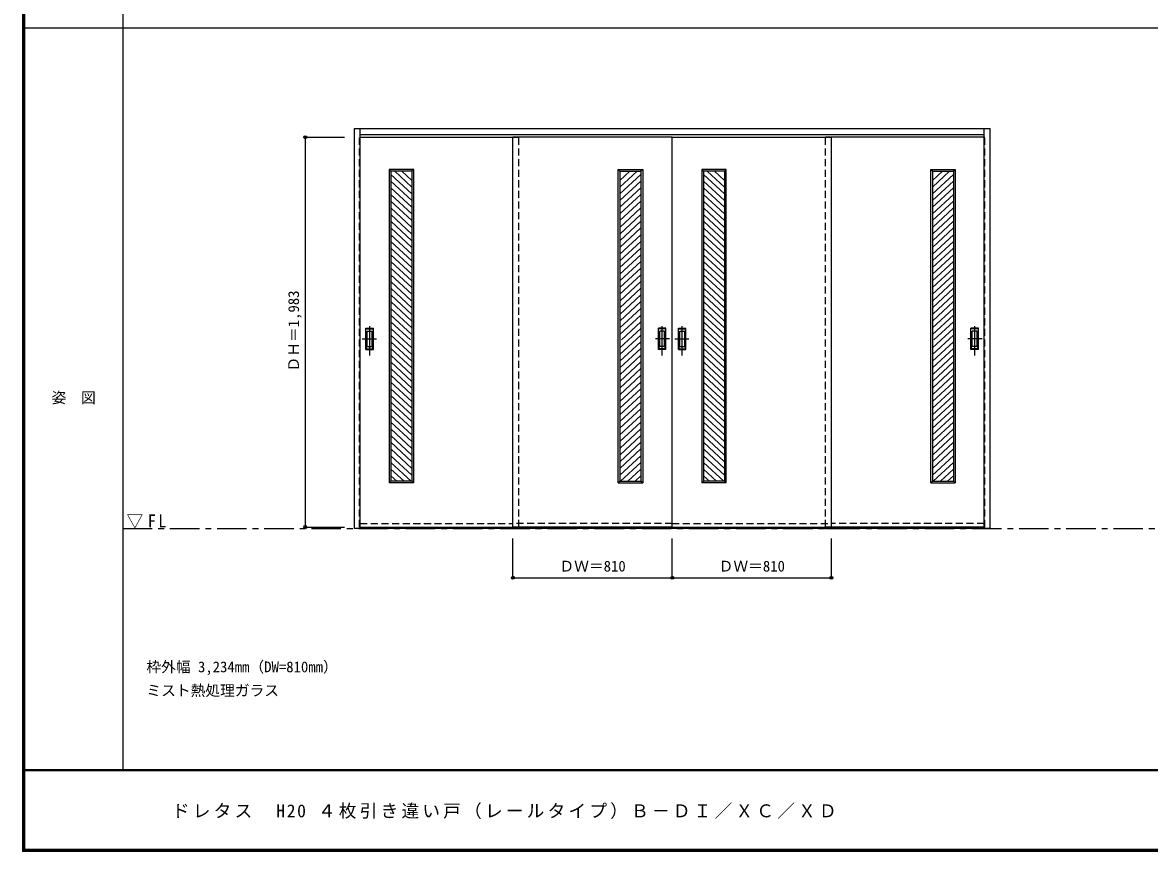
# Model space of a CAD drawing. Units: millimetres, scale not verified. Extents: x -6000 to 5700, y -4307 to 4260.
# Drawn here: x -6000 to -267, y -4205 to 12 of the extents above; entities that cross this region are included whole.
import ezdxf
from ezdxf.enums import TextEntityAlignment as Align

# ---------------------------------------------------------------- set-up
doc = ezdxf.new("R2010")
doc.units = ezdxf.units.MM
doc.header["$LTSCALE"] = 30
doc.header["$PDMODE"] = 32
doc.header["$PDSIZE"] = 15
doc.linetypes.add('CHAIN1', pattern=[8, 5, -1, 1, -1])
doc.linetypes.add('DASHED1', pattern=[1.8, 1.2, -0.6])
for name, color, linetype in [('0-1_通り芯', 7, 'CHAIN1'), ('0-2_扉', 7, 'Continuous'), ('0-4_枠', 3, 'Continuous'), ('0-6_引手', 7, 'Continuous'), ('0-A_文字', 7, 'Continuous'), ('0-B_寸法', 7, 'Continuous'), ('0-C_ハッチ', 4, 'DASHED1'), ('F-1_枠', 6, 'Continuous'), ('F-A_文字', 7, 'Continuous')]:
    doc.layers.add(name, color=color, linetype=linetype)
doc.styles.add('ＭＳ ゴシック', font='')
doc.styles.get('ＭＳ ゴシック').set_extended_font_data('MS Gothic')

msp = doc.modelspace()

# ---------------------------------------------------------------- linework, layer by layer
at = {"layer": '0-1_通り芯'}
msp.add_line((-5490, -2562.5), (100, -2562.5), dxfattribs=at)
at = {"layer": '0-2_扉'}
for p, q in [((-4282, -571.5), (-3475, -571.5)), ((-3505, -2554.5), (-3505, -571.5)), ((-1108, -571.5), (-1915, -571.5)), ((-1885, -2554.5), (-1885, -571.5)), ((-4135, -735.5), (-4135, -2330.5)), ((-4019, -744.5), (-4126, -744.5)), ((-4126, -744.5), (-4126, -2321.5)), ((-4010, -735.5), (-4019, -744.5)), ((-4019, -744.5), (-4019, -2321.5)), ((-4010, -2330.5), (-4010, -735.5)), ((-2970, -735.5), (-2961, -744.5)), ((-2970, -2330.5), (-2970, -735.5)), ((-2961, -744.5), (-2854, -744.5)), ((-2961, -744.5), (-2961, -2321.5)), ((-2854, -744.5), (-2854, -2321.5)), ((-2845, -735.5), (-2845, -2330.5)), ((-2545, -735.5), (-2545, -2330.5)), ((-2429, -744.5), (-2536, -744.5)), ((-2536, -744.5), (-2536, -2321.5)), ((-2420, -735.5), (-2429, -744.5)), ((-2429, -744.5), (-2429, -2321.5)), ((-2420, -2330.5), (-2420, -735.5)), ((-1380, -735.5), (-1371, -744.5)), ((-1380, -2330.5), (-1380, -735.5)), ((-1371, -744.5), (-1264, -744.5)), ((-1371, -744.5), (-1371, -2321.5)), ((-1264, -744.5), (-1264, -2321.5)), ((-1255, -735.5), (-1255, -2330.5)), ((-4019, -2321.5), (-4126, -2321.5)), ((-4019, -2321.5), (-4126, -2321.5)), ((-4010, -2330.5), (-4019, -2321.5)), ((-2970, -2330.5), (-2961, -2321.5)), ((-2961, -2321.5), (-2854, -2321.5)), ((-2961, -2321.5), (-2854, -2321.5)), ((-2429, -2321.5), (-2536, -2321.5)), ((-2429, -2321.5), (-2536, -2321.5)), ((-2420, -2330.5), (-2429, -2321.5)), ((-1380, -2330.5), (-1371, -2321.5)), ((-1371, -2321.5), (-1264, -2321.5)), ((-1371, -2321.5), (-1264, -2321.5)), ((-4282, -2554.5), (-3475, -2554.5)), ((-2695, -2554.5), (-3505, -2554.5)), ((-2695, -2554.5), (-1885, -2554.5)), ((-1108, -2554.5), (-1915, -2554.5))]:
    msp.add_line(p, q, dxfattribs=at)
at = {"layer": '0-2_扉', "linetype": 'DASHED1'}
for p, q in [((-4282, -2536.5), (-3505, -2536.5)), ((-2695, -2536.5), (-3505, -2536.5)), ((-2695, -2536.5), (-1885, -2536.5)), ((-1108, -2536.5), (-1885, -2536.5))]:
    msp.add_line(p, q, dxfattribs=at)
at = {"layer": '0-2_扉'}
for points in [[(-2695, -2554.5), (-2695, -571.5), (-3505, -571.5)], [(-2695, -2554.5), (-2695, -571.5), (-1885, -571.5)], [(-4010, -735.5), (-4135, -735.5), (-4126, -744.5)], [(-2970, -735.5), (-2845, -735.5), (-2854, -744.5)], [(-2420, -735.5), (-2545, -735.5), (-2536, -744.5)], [(-1380, -735.5), (-1255, -735.5), (-1264, -744.5)], [(-4010, -2330.5), (-4135, -2330.5), (-4126, -2321.5)], [(-2970, -2330.5), (-2845, -2330.5), (-2854, -2321.5)], [(-2420, -2330.5), (-2545, -2330.5), (-2536, -2321.5)], [(-1380, -2330.5), (-1255, -2330.5), (-1264, -2321.5)]]:
    msp.add_lwpolyline(points, dxfattribs=at)
at = {"layer": '0-4_枠'}
for p, q in [((-4312, -2562.5), (-4312, -527.5)), ((-4312, -527.5), (-1078, -527.5)), ((-4282, -2562.5), (-4282, -527.5)), ((-4282, -557.5), (-1108, -557.5)), ((-1108, -2562.5), (-1108, -527.5)), ((-1078, -2562.5), (-1078, -527.5)), ((-4282, -2562.5), (-4312, -2562.5)), ((-1108, -2559.5), (-4282, -2559.5)), ((-1108, -2562.5), (-4282, -2562.5)), ((-3505, -2562.5), (-3475, -2562.5)), ((-1915, -2562.5), (-1885, -2562.5)), ((-1078, -2562.5), (-1108, -2562.5))]:
    msp.add_line(p, q, dxfattribs=at)
at = {"layer": '0-4_枠', "color": 4, "linetype": 'DASHED1'}
for p, q in [((-4282, -571.5), (-4285, -571.5)), ((-3475, -2554.5), (-3475, -571.5)), ((-1915, -2554.5), (-1915, -571.5)), ((-1108, -571.5), (-1105, -571.5)), ((-1105, -2554.5), (-1105, -571.5)), ((-4282, -2536.5), (-4285, -2536.5)), ((-1108, -2536.5), (-1105, -2536.5)), ((-1108, -2554.5), (-1105, -2554.5))]:
    msp.add_line(p, q, dxfattribs=at)
msp.add_lwpolyline([(-4282, -2554.5), (-4285, -2554.5), (-4285, -571.5)], dxfattribs=at)
at = {"layer": '0-6_引手'}
for p, q in [((-4253, -1542), (-4215, -1542)), ((-4253, -1652), (-4253, -1542)), ((-4215, -1652), (-4215, -1542)), ((-2727, -1542), (-2765, -1542)), ((-2765, -1652), (-2765, -1542)), ((-2727, -1652), (-2727, -1542)), ((-2663, -1542), (-2625, -1542)), ((-2663, -1652), (-2663, -1542)), ((-2625, -1652), (-2625, -1542)), ((-1137, -1542), (-1175, -1542)), ((-1175, -1652), (-1175, -1542)), ((-1137, -1652), (-1137, -1542)), ((-4246.5, -1558), (-4221.5, -1558)), ((-4246.5, -1636), (-4246.5, -1558)), ((-4221.5, -1636), (-4221.5, -1558)), ((-2733.5, -1558), (-2758.5, -1558)), ((-2758.5, -1636), (-2758.5, -1558)), ((-2733.5, -1636), (-2733.5, -1558)), ((-2656.5, -1558), (-2631.5, -1558)), ((-2656.5, -1636), (-2656.5, -1558)), ((-2631.5, -1636), (-2631.5, -1558)), ((-1143.5, -1558), (-1168.5, -1558)), ((-1168.5, -1636), (-1168.5, -1558)), ((-1143.5, -1636), (-1143.5, -1558)), ((-4253, -1652), (-4215, -1652)), ((-4246.5, -1636), (-4221.5, -1636)), ((-2727, -1652), (-2765, -1652)), ((-2733.5, -1636), (-2758.5, -1636)), ((-2663, -1652), (-2625, -1652)), ((-2656.5, -1636), (-2631.5, -1636)), ((-1137, -1652), (-1175, -1652)), ((-1143.5, -1636), (-1168.5, -1636))]:
    msp.add_line(p, q, dxfattribs=at)
at = {"layer": '0-6_引手', "linetype": 'CHAIN1'}
for p, q in [((-4234, -1682.23), (-4234, -1511.38)), ((-2746, -1682.23), (-2746, -1511.38)), ((-2644, -1682.23), (-2644, -1511.38)), ((-1156, -1682.23), (-1156, -1511.38)), ((-4272.07, -1597), (-4199.56, -1597)), ((-2707.93, -1597), (-2780.44, -1597)), ((-2682.07, -1597), (-2609.56, -1597)), ((-1117.93, -1597), (-1190.44, -1597))]:
    msp.add_line(p, q, dxfattribs=at)
at = {"layer": '0-6_引手', "linetype": 'DASHED1'}
for p, q in [((-4218, -1648), (-4218, -1546)), ((-2762, -1648), (-2762, -1546)), ((-2628, -1648), (-2628, -1546)), ((-1172, -1648), (-1172, -1546)), ((-4250, -1648), (-4218, -1648)), ((-2730, -1648), (-2762, -1648)), ((-2660, -1648), (-2628, -1648)), ((-1140, -1648), (-1172, -1648))]:
    msp.add_line(p, q, dxfattribs=at)
for points in [[(-4250, -1648), (-4250, -1546), (-4218, -1546)], [(-2730, -1648), (-2730, -1546), (-2762, -1546)], [(-2660, -1648), (-2660, -1546), (-2628, -1546)], [(-1140, -1648), (-1140, -1546), (-1172, -1546)]]:
    msp.add_lwpolyline(points, dxfattribs=at)
at = {"layer": '0-B_寸法', "color": 4}
for p, q in [((-4562, -571.5), (-4362, -571.5)), ((-4562, -571.5), (-4562, -2554.5)), ((-4562, -2554.5), (-4362, -2554.5)), ((-3505, -2812.5), (-3505, -2612.5)), ((-2695, -2812.5), (-2695, -2612.5)), ((-1885, -2812.5), (-1885, -2612.5)), ((-3505, -2812.5), (-1885, -2812.5))]:
    msp.add_line(p, q, dxfattribs=at)
at = {"layer": '0-B_寸法'}
for p in [(-4562, -571.5), (-4562, -2554.5), (-3505, -2812.5), (-2695, -2812.5), (-1885, -2812.5)]:
    msp.add_point(p, dxfattribs=at)
at = {"layer": '0-C_ハッチ', "linetype": 'Continuous'}
for p, q in [((-4106.52, -744.5), (-4019, -825.53)), ((-4069.72, -744.5), (-4019, -791.46)), ((-2910.28, -744.5), (-2961, -791.46)), ((-2873.48, -744.5), (-2961, -825.53)), ((-2516.52, -744.5), (-2429, -825.53)), ((-2479.72, -744.5), (-2429, -791.46)), ((-1320.28, -744.5), (-1371, -791.46)), ((-1283.48, -744.5), (-1371, -825.53)), ((-4126, -760.53), (-4019, -859.61)), ((-4126, -794.6), (-4019, -893.68)), ((-2854, -760.53), (-2961, -859.61)), ((-2854, -794.6), (-2961, -893.68)), ((-2536, -760.53), (-2429, -859.61)), ((-2536, -794.6), (-2429, -893.68)), ((-1264, -760.53), (-1371, -859.61)), ((-1264, -794.6), (-1371, -893.68)), ((-4126, -828.67), (-4019, -927.75)), ((-2854, -828.67), (-2961, -927.75)), ((-2536, -828.67), (-2429, -927.75)), ((-1264, -828.67), (-1371, -927.75)), ((-4126, -862.75), (-4019, -961.82)), ((-4126, -896.82), (-4019, -995.89)), ((-2854, -862.75), (-2961, -961.82)), ((-2854, -896.82), (-2961, -995.89)), ((-2536, -862.75), (-2429, -961.82)), ((-2536, -896.82), (-2429, -995.89)), ((-1264, -862.75), (-1371, -961.82)), ((-1264, -896.82), (-1371, -995.89)), ((-4126, -930.89), (-4019, -1029.96)), ((-4126, -964.96), (-4019, -1064.03)), ((-2854, -930.89), (-2961, -1029.96)), ((-2854, -964.96), (-2961, -1064.03)), ((-2536, -930.89), (-2429, -1029.96)), ((-2536, -964.96), (-2429, -1064.03)), ((-1264, -930.89), (-1371, -1029.96)), ((-1264, -964.96), (-1371, -1064.03)), ((-4126, -999.03), (-4019, -1098.1)), ((-2854, -999.03), (-2961, -1098.1)), ((-2536, -999.03), (-2429, -1098.1)), ((-1264, -999.03), (-1371, -1098.1)), ((-4126, -1033.1), (-4019, -1132.17)), ((-4126, -1067.17), (-4019, -1166.25)), ((-2854, -1033.1), (-2961, -1132.17)), ((-2854, -1067.17), (-2961, -1166.25)), ((-2536, -1033.1), (-2429, -1132.17)), ((-2536, -1067.17), (-2429, -1166.25)), ((-1264, -1033.1), (-1371, -1132.17)), ((-1264, -1067.17), (-1371, -1166.25)), ((-4126, -1101.24), (-4019, -1200.32)), ((-4126, -1135.31), (-4019, -1234.39)), ((-2854, -1101.24), (-2961, -1200.32)), ((-2854, -1135.31), (-2961, -1234.39)), ((-2536, -1101.24), (-2429, -1200.32)), ((-2536, -1135.31), (-2429, -1234.39)), ((-1264, -1101.24), (-1371, -1200.32)), ((-1264, -1135.31), (-1371, -1234.39)), ((-4126, -1169.38), (-4019, -1268.46)), ((-4126, -1203.46), (-4019, -1302.53)), ((-2854, -1169.38), (-2961, -1268.46)), ((-2854, -1203.46), (-2961, -1302.53)), ((-2536, -1169.38), (-2429, -1268.46)), ((-2536, -1203.46), (-2429, -1302.53)), ((-1264, -1169.38), (-1371, -1268.46)), ((-1264, -1203.46), (-1371, -1302.53)), ((-4126, -1237.53), (-4019, -1336.6)), ((-2854, -1237.53), (-2961, -1336.6)), ((-2536, -1237.53), (-2429, -1336.6)), ((-1264, -1237.53), (-1371, -1336.6)), ((-4126, -1271.6), (-4019, -1370.67)), ((-4126, -1305.67), (-4019, -1404.74)), ((-2854, -1271.6), (-2961, -1370.67)), ((-2854, -1305.67), (-2961, -1404.74)), ((-2536, -1271.6), (-2429, -1370.67)), ((-2536, -1305.67), (-2429, -1404.74)), ((-1264, -1271.6), (-1371, -1370.67)), ((-1264, -1305.67), (-1371, -1404.74)), ((-4126, -1339.74), (-4019, -1438.81)), ((-4126, -1373.81), (-4019, -1472.89)), ((-2854, -1339.74), (-2961, -1438.81)), ((-2854, -1373.81), (-2961, -1472.89)), ((-2536, -1339.74), (-2429, -1438.81)), ((-2536, -1373.81), (-2429, -1472.89)), ((-1264, -1339.74), (-1371, -1438.81)), ((-1264, -1373.81), (-1371, -1472.89)), ((-4126, -1407.88), (-4019, -1506.96)), ((-2854, -1407.88), (-2961, -1506.96)), ((-2536, -1407.88), (-2429, -1506.96)), ((-1264, -1407.88), (-1371, -1506.96)), ((-4126, -1441.95), (-4019, -1541.03)), ((-4126, -1476.02), (-4019, -1575.1)), ((-2854, -1441.95), (-2961, -1541.03)), ((-2854, -1476.02), (-2961, -1575.1)), ((-2536, -1441.95), (-2429, -1541.03)), ((-2536, -1476.02), (-2429, -1575.1)), ((-1264, -1441.95), (-1371, -1541.03)), ((-1264, -1476.02), (-1371, -1575.1)), ((-4126, -1510.1), (-4026.61, -1602.13)), ((-4126, -1544.17), (-4019, -1643.24)), ((-2854, -1544.17), (-2961, -1643.24)), ((-2854, -1510.1), (-2953.39, -1602.13)), ((-2536, -1510.1), (-2436.61, -1602.13)), ((-2536, -1544.17), (-2429, -1643.24)), ((-1264, -1544.17), (-1371, -1643.24)), ((-1264, -1510.1), (-1363.39, -1602.13)), ((-4126, -1578.24), (-4019, -1677.31)), ((-2854, -1578.24), (-2961, -1677.31)), ((-2536, -1578.24), (-2429, -1677.31)), ((-1264, -1578.24), (-1371, -1677.31)), ((-4126, -1612.31), (-4019, -1711.38)), ((-4126, -1646.38), (-4019, -1745.45)), ((-2854, -1612.31), (-2961, -1711.38)), ((-2854, -1646.38), (-2961, -1745.45)), ((-2536, -1612.31), (-2429, -1711.38)), ((-2536, -1646.38), (-2429, -1745.45)), ((-1264, -1612.31), (-1371, -1711.38)), ((-1264, -1646.38), (-1371, -1745.45)), ((-4126, -1680.45), (-4019, -1779.52)), ((-4126, -1714.52), (-4019, -1813.6)), ((-2854, -1680.45), (-2961, -1779.52)), ((-2854, -1714.52), (-2961, -1813.6)), ((-2536, -1680.45), (-2429, -1779.52)), ((-2536, -1714.52), (-2429, -1813.6)), ((-1264, -1680.45), (-1371, -1779.52)), ((-1264, -1714.52), (-1371, -1813.6)), ((-4126, -1748.59), (-4019, -1847.67)), ((-2854, -1748.59), (-2961, -1847.67)), ((-2536, -1748.59), (-2429, -1847.67)), ((-1264, -1748.59), (-1371, -1847.67)), ((-4126, -1782.66), (-4019, -1881.74)), ((-4126, -1816.73), (-4019, -1915.81)), ((-2854, -1782.66), (-2961, -1881.74)), ((-2854, -1816.73), (-2961, -1915.81)), ((-2536, -1782.66), (-2429, -1881.74)), ((-2536, -1816.73), (-2429, -1915.81)), ((-1264, -1782.66), (-1371, -1881.74)), ((-1264, -1816.73), (-1371, -1915.81)), ((-4126, -1850.81), (-4019, -1949.88)), ((-4126, -1884.88), (-4019, -1983.95)), ((-2854, -1850.81), (-2961, -1949.88)), ((-2854, -1884.88), (-2961, -1983.95)), ((-2536, -1850.81), (-2429, -1949.88)), ((-2536, -1884.88), (-2429, -1983.95)), ((-1264, -1850.81), (-1371, -1949.88)), ((-1264, -1884.88), (-1371, -1983.95)), ((-4126, -1918.95), (-4019, -2018.02)), ((-2854, -1918.95), (-2961, -2018.02)), ((-2536, -1918.95), (-2429, -2018.02)), ((-1264, -1918.95), (-1371, -2018.02)), ((-4126, -1953.02), (-4019, -2052.09)), ((-4126, -1987.09), (-4019, -2086.16)), ((-2854, -1953.02), (-2961, -2052.09)), ((-2854, -1987.09), (-2961, -2086.16)), ((-2536, -1953.02), (-2429, -2052.09)), ((-2536, -1987.09), (-2429, -2086.16)), ((-1264, -1953.02), (-1371, -2052.09)), ((-1264, -1987.09), (-1371, -2086.16)), ((-4126, -2021.16), (-4019, -2120.24)), ((-4126, -2055.23), (-4019, -2154.31)), ((-2854, -2021.16), (-2961, -2120.24)), ((-2854, -2055.23), (-2961, -2154.31)), ((-2536, -2021.16), (-2429, -2120.24)), ((-2536, -2055.23), (-2429, -2154.31)), ((-1264, -2021.16), (-1371, -2120.24)), ((-1264, -2055.23), (-1371, -2154.31)), ((-4126, -2089.3), (-4019, -2188.38)), ((-2854, -2089.3), (-2961, -2188.38)), ((-2536, -2089.3), (-2429, -2188.38)), ((-1264, -2089.3), (-1371, -2188.38)), ((-4126, -2123.37), (-4019, -2222.45)), ((-4126, -2157.45), (-4019, -2256.52)), ((-2854, -2123.37), (-2961, -2222.45)), ((-2854, -2157.45), (-2961, -2256.52)), ((-2536, -2123.37), (-2429, -2222.45)), ((-2536, -2157.45), (-2429, -2256.52)), ((-1264, -2123.37), (-1371, -2222.45)), ((-1264, -2157.45), (-1371, -2256.52)), ((-4126, -2191.52), (-4019, -2290.59)), ((-4126, -2225.59), (-4022.42, -2321.5)), ((-2854, -2191.52), (-2961, -2290.59)), ((-2854, -2225.59), (-2957.59, -2321.5)), ((-2536, -2191.52), (-2429, -2290.59)), ((-2536, -2225.59), (-2432.42, -2321.5)), ((-1264, -2191.52), (-1371, -2290.59)), ((-1264, -2225.59), (-1367.59, -2321.5)), ((-4126, -2259.66), (-4059.21, -2321.5)), ((-2854, -2259.66), (-2920.79, -2321.5)), ((-2536, -2259.66), (-2469.21, -2321.5)), ((-1264, -2259.66), (-1330.79, -2321.5)), ((-4126, -2293.73), (-4096.01, -2321.5)), ((-2854, -2293.73), (-2883.99, -2321.5)), ((-2536, -2293.73), (-2506.01, -2321.5)), ((-1264, -2293.73), (-1293.99, -2321.5))]:
    msp.add_line(p, q, dxfattribs=at)
at = {"layer": 'F-1_枠'}
for p, q in [((-6000, 4175), (-6000, -4205)), ((-5995, 4175), (-5995, -4205)), ((-5990, 4175), (-5990, -4205)), ((-5490, 4175), (-5490, -3790)), ((-6000, -15.5), (5700, -15.5)), ((5700, -3790), (-6000, -3790)), ((5700, -3795), (-6000, -3795)), ((5700, -4195), (-6000, -4195)), ((5700, -4200), (-6000, -4200)), ((5700, -4205), (-6000, -4205))]:
    msp.add_line(p, q, dxfattribs=at)

# ---------------------------------------------------------------- texts
at = {"layer": '0-A_文字', "style": 'ＭＳ ゴシック'}
for s, p in [('枠外幅 3,234mm（DW=810mm）', (-5370, -3310)), ('ミスト熱処理ガラス', (-5370, -3430))]:
    msp.add_text(s, height=54.99, dxfattribs=at).set_placement(p, align=Align.BOTTOM_LEFT)
at = {"layer": '0-A_文字', "insert": (-5471.25, -2562.5), "char_height": 65.98, "attachment_point": 7, "style": 'ＭＳ ゴシック'}
msp.add_mtext('\\T1.26;\\W0.95;▽FL', dxfattribs=at)
at = {"layer": '0-B_寸法', "style": 'ＭＳ ゴシック'}
msp.add_text('ＤＨ＝1,983', height=54.99, rotation=90, dxfattribs=at).set_placement((-4577, -1763.25), align=Align.BOTTOM_LEFT)
for p in [(-3268.75, -2797.5), (-2458.75, -2797.5)]:
    msp.add_text('ＤＷ＝810', height=54.99, dxfattribs=at).set_placement(p, align=Align.BOTTOM_LEFT)
at = {"layer": 'F-A_文字', "style": 'ＭＳ ゴシック'}
msp.add_text('姿\u3000図', height=54.99, dxfattribs=at).set_placement((-5852.5, -1940.25), align=Align.BOTTOM_LEFT)
at = {"layer": 'F-A_文字', "insert": (-5240, -4040), "char_height": 65.98, "attachment_point": 7, "style": 'ＭＳ ゴシック'}
msp.add_mtext('\\T1.18;ドレタス\u3000H20\\~４枚引き違い戸（レールタイプ）Ｂ－ＤＩ／ＸＣ／ＸＤ', dxfattribs=at)

doc.saveas('drawing.dxf')
